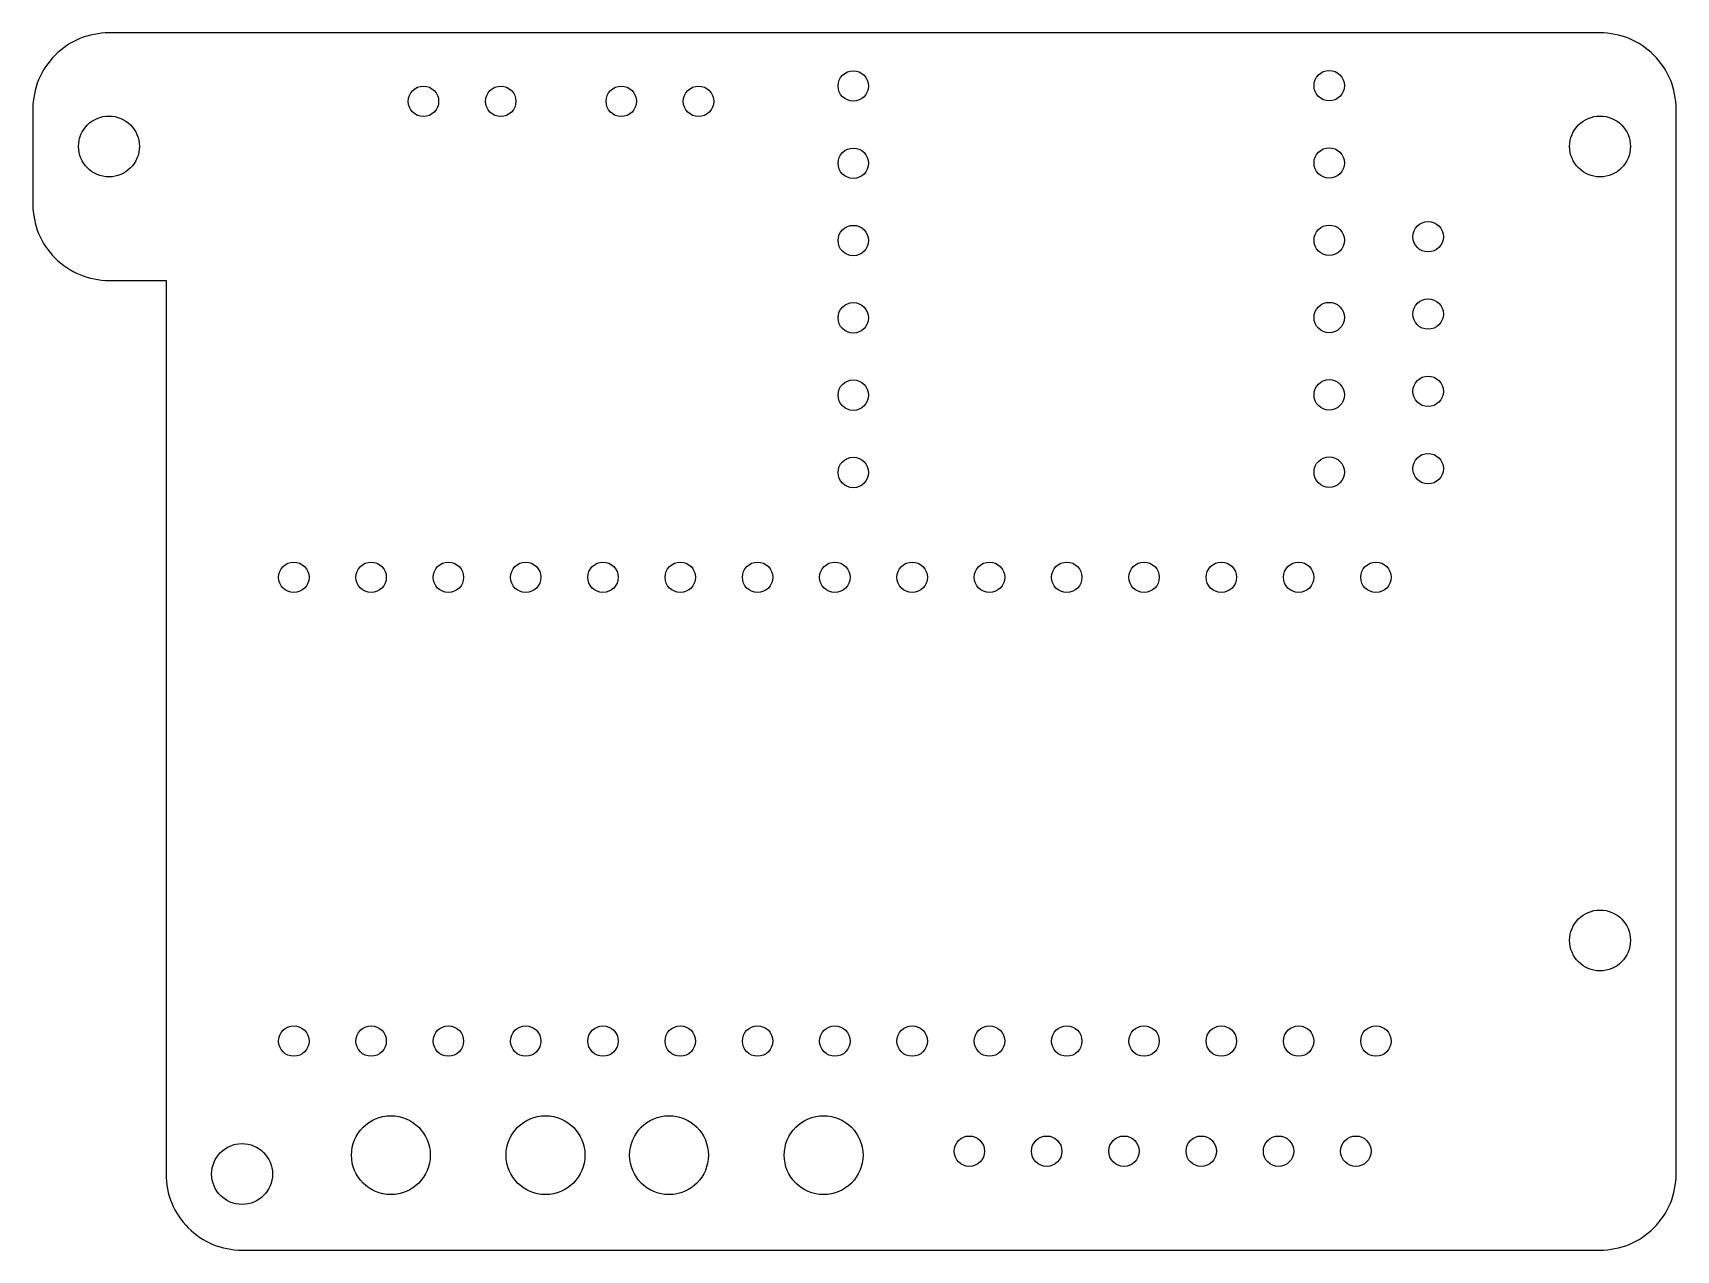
# Model space of a CAD drawing. Header units: millimetres. Extents: x -27 to 27, y -51.7 to -11.7.
import ezdxf

# ---------------------------------------------------------------- set-up
doc = ezdxf.new("R2010")
doc.units = ezdxf.units.MM
doc.layers.get('0').update_dxf_attribs({"linetype": 'CONTINUOUS'})

msp = doc.modelspace()

# ---------------------------------------------------------------- linework, layer by layer
msp.add_lwpolyline([(-24.5, -11.676, 0.414214), (-27, -14.176), (-27, -17.311, 0.414214), (-24.5, -19.811), (-23.625, -19.811), (-23.625, -19.811), (-22.625, -19.811), (-22.625, -49.176, 0.414214), (-20.125, -51.676), (24.5, -51.676, 0.414214), (27, -49.176), (27, -14.176, 0.414214), (24.5, -11.676)], format="xyb", close=True)
for centre, radius in [((-0.04, -13.421), 0.5), ((15.6, -13.411), 0.5), ((-14.165, -13.926), 0.5), ((-11.625, -13.926), 0.5), ((-7.665, -13.926), 0.5), ((-5.125, -13.926), 0.5), ((-24.5, -15.408), 1), ((24.5, -15.408), 1), ((-0.04, -15.961), 0.5), ((15.6, -15.951), 0.5), ((-0.04, -18.501), 0.5), ((15.6, -18.491), 0.5), ((18.85, -18.376), 0.5), ((18.85, -20.916), 0.5), ((-0.04, -21.041), 0.5), ((15.6, -21.031), 0.5), ((-0.04, -23.581), 0.5), ((15.6, -23.571), 0.5), ((18.85, -23.456), 0.5), ((-0.04, -26.121), 0.5), ((15.6, -26.111), 0.5), ((18.85, -25.996), 0.5), ((-18.425, -29.566), 0.5), ((-15.885, -29.566), 0.5), ((-13.345, -29.566), 0.5), ((-10.805, -29.566), 0.5), ((-8.265, -29.566), 0.5), ((-5.725, -29.566), 0.5), ((-3.185, -29.566), 0.5), ((-0.645, -29.566), 0.5), ((1.895, -29.566), 0.5), ((4.435, -29.566), 0.5), ((6.975, -29.566), 0.5), ((9.515, -29.566), 0.5), ((12.055, -29.566), 0.5), ((14.595, -29.566), 0.5), ((17.135, -29.566), 0.5), ((24.5, -41.5), 1), ((-18.425, -44.806), 0.5), ((-15.885, -44.806), 0.5), ((-13.345, -44.806), 0.5), ((-10.805, -44.806), 0.5), ((-8.265, -44.806), 0.5), ((-5.725, -44.806), 0.5), ((-3.185, -44.806), 0.5), ((-0.645, -44.806), 0.5), ((1.895, -44.806), 0.5), ((4.435, -44.806), 0.5), ((6.975, -44.806), 0.5), ((9.515, -44.806), 0.5), ((12.055, -44.806), 0.5), ((14.595, -44.806), 0.5), ((17.135, -44.806), 0.5), ((-15.235, -48.556), 1.295), ((-10.155, -48.556), 1.295), ((-6.095, -48.556), 1.295), ((-1.015, -48.556), 1.295), ((3.775, -48.426), 0.5), ((6.315, -48.426), 0.5), ((8.855, -48.426), 0.5), ((11.395, -48.426), 0.5), ((13.935, -48.426), 0.5), ((16.475, -48.426), 0.5), ((-20.125, -49.176), 1)]:
    msp.add_circle(centre, radius)

doc.saveas('drawing.dxf')
